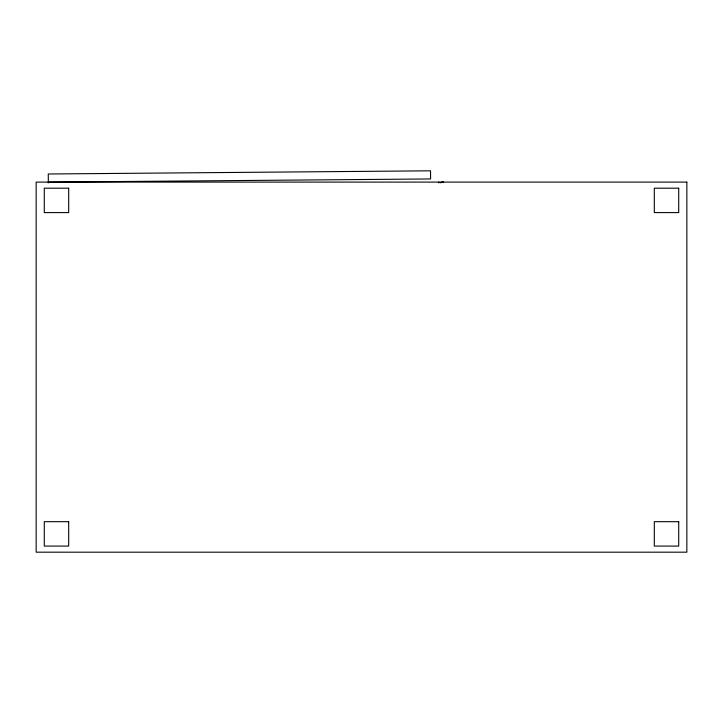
<?xml version="1.0" encoding="UTF-8"?>
<svg xmlns="http://www.w3.org/2000/svg" width="723" height="723" viewBox="0 0 723 723"><rect width="100%" height="100%" fill="white"/><g stroke="black" fill="none" stroke-linecap="round" stroke-linejoin="round"><path stroke-width="1.08" d="M440.244 182.621C442.91 181.672 445.784 182.178 440.316 182.585L443.488 182.44M48.324 182.124L430.601 178.952L430.528 170.818L48.26 173.99L48.351 182.91M438.771 182.097L438.771 182.91M686.85 182.097L36.15 182.097L36.15 552.182L686.85 552.182L686.85 182.097M68.685 188.197L44.284 188.197L44.284 212.598L68.685 212.598L68.685 188.197M678.716 188.197L654.315 188.197L654.315 212.598L678.716 212.598L678.716 188.197M68.685 521.681L44.284 521.681L44.284 546.082L68.685 546.082L68.685 521.681M678.716 521.681L654.315 521.681L654.315 546.082L678.716 546.082L678.716 521.681"/></g></svg>
